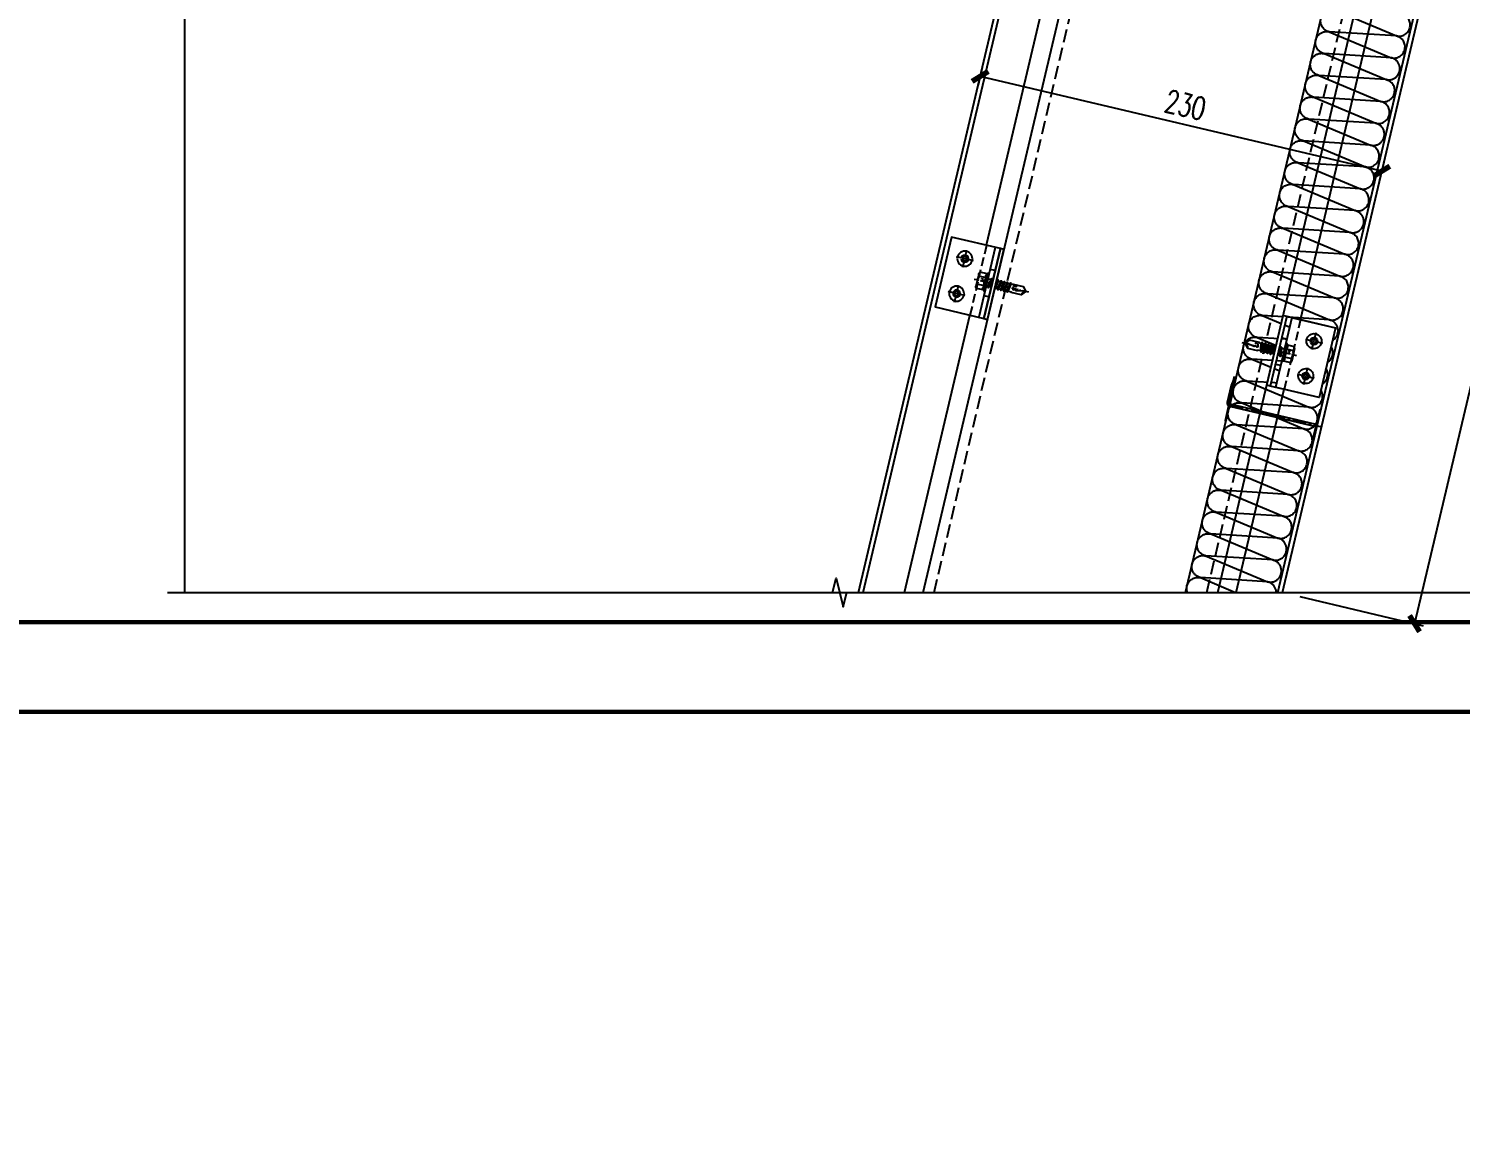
# Model space of a CAD drawing. Extents: x -160106 to 966792, y -663931 to 1550022.
# Drawn here: x -38358 to -37559, y -87061 to -86445 of the extents above; entities that cross this region are included whole.
import ezdxf
from ezdxf.enums import TextEntityAlignment as Align
from ezdxf.xclip import XClip

# ---------------------------------------------------------------- set-up
doc = ezdxf.new("R2010")
doc.units = 0
for name, pattern in [('CENTER', [2, 1.25, -0.25, 0.25, -0.25]), ('ZN-CENTER', [2, 1.25, -0.25, 0.25, -0.25]), ('ZN-DASH', [0.35, 0.25, -0.1])]:
    doc.linetypes.add(name, pattern=pattern)
for name, color, linetype in [('!ZN1-填充-8', 8, 'Continuous'), ('!ZN3-铝板幕墙-3', 3, 'Continuous'), ('!ZN4-辅助材料-1', 1, 'Continuous'), ('!ZN4-配件-11', 11, 'Continuous'), ('!ZN5-钢材投影-40', 40, 'Continuous'), ('!ZN5-铝材投影-112', 112, 'Continuous'), ('!ZN6-虚线-8', 8, 'ZN-DASH'), ('0-cxFrame', 155, 'Continuous'), ('3符号', 173, 'Continuous'), ('DIM', 173, 'Continuous'), ('Fill', 8, 'Continuous')]:
    doc.layers.add(name, color=color, linetype=linetype)
doc.layers.add('0-cxText', color=131, linetype='Continuous', lineweight=25)
doc.styles.add('cx_tuming', font='simhei.ttf')
doc.styles.add('cx_tuqian1', font='')
doc.styles.add('DHTEXT-1', font='ROMANS.shx', dxfattribs={"width": 0.7, "bigfont": 'CHINESE.shx'})
doc.styles.add('黑体', font='simhei.ttf', dxfattribs={"height": 12})
doc.styles.get('cx_tuqian1').set_extended_font_data('SimSun')
doc.dimstyles.new('ZN5', dxfattribs={"dimscale": 5, "dimtxt": 2.5, "dimasz": 1.5, "dimexe": 1, "dimexo": 2, "dimgap": 0.9, "dimtad": 1, "dimdec": 0, "dimdsep": 46, "dimtxsty": 'DHTEXT-1', "dimblk": 'ARCHTICK', "dimcen": 2.5, "dimclrd": 173, "dimclre": 173, "dimclrt": 7, "dimazin": 2, "dimtfac": 1, "dimtdec": 0, "dimtix": 1, "dimtmove": 2, "dimatfit": 3, "dimfxl": 0, "dimtolj": 1, "dimtzin": 0, "dimarcsym": 0})

# ---------------------------------------------------------------- blocks, each defined once
blk = doc.blocks.new('*U2279')
at = {"linetype": 'ByBlock', "ltscale": 15}
for points in [[(-0.5, 50.6), (-9, 50.6), (-9, 50), (-0.6, 50)], [(0.6, 50), (9, 50), (9, 50.6), (1.2, 50.6)]]:
    blk.add_lwpolyline(points, dxfattribs=at)
blk.add_lwpolyline([(0.6, 0.6), (0.6, 50, -0.414214), (1.2, 50.6), (10.94, 50.6), (14.34, 51.2), (10.94, 51.8), (1.2, 51.8, 0.414214), (-0.6, 50), (-0.6, 0.6)], format="xyb", dxfattribs=at)
at = {"color": 0, "linetype": 'ZN-CENTER', "ltscale": 6}
blk.add_lwpolyline([(16.11, 51.2), (1.2, 51.2, 0.414214), (0, 50), (0, -1.81)], format="xyb", dxfattribs=at)
at = {"linetype": 'ByBlock', "ltscale": 15}
blk.add_lwpolyline([(-9, 0.6), (-9, 0), (9, 0), (9, 0.6)], close=True, dxfattribs=at)
blk = doc.blocks.new('*U1991')
at = {"color": 0, "linetype": 'ZN-CENTER', "ltscale": 3}
blk.add_line((24, 0), (-7.28, 0), dxfattribs=at)
at = {"ltscale": 10}
for p, q in [((-5.45, -3.46), (-5.45, 3.46)), ((-1.02, 4.62), (-4.95, 4.62)), ((-1.02, 2.31), (-4.95, 2.31)), ((-0.55, -5.12), (-0.55, 5.12)), ((-0.17, 5.48), (0, 4.84)), ((0, -4.84), (0, 4.84)), ((0, 2.08), (14.29, 2.08)), ((1.42, 2.73), (2.2, -2.73)), ((3.22, 2.73), (4, -2.73)), ((5.02, 2.73), (5.8, -2.73)), ((6.82, 2.73), (7.6, -2.73)), ((8.62, 2.73), (9.4, -2.73)), ((10.42, 2.73), (11.2, -2.73)), ((12.22, 2.73), (13, -2.73)), ((-1.02, -2.31), (-4.95, -2.31)), ((-1.02, -4.62), (-4.95, -4.62)), ((-0.17, -5.48), (0, -4.84)), ((14.29, -2.09), (0, -2.09))]:
    blk.add_line(p, q, dxfattribs=at)
for points in [[(1.83, -2.09), (1.05, 2.08), (1.42, 2.73), (1.79, 2.08), (2.57, -2.09), (2.2, -2.73)], [(3.63, -2.09), (2.85, 2.08), (3.22, 2.73), (3.59, 2.08), (4.37, -2.09), (4, -2.73)], [(5.43, -2.09), (4.65, 2.08), (5.02, 2.73), (5.39, 2.08), (6.17, -2.09), (5.8, -2.73)], [(7.23, -2.09), (6.45, 2.08), (6.82, 2.73), (7.19, 2.08), (7.97, -2.09), (7.6, -2.73)], [(9.03, -2.09), (8.25, 2.08), (8.62, 2.73), (8.99, 2.08), (9.77, -2.09), (9.4, -2.73)], [(10.83, -2.09), (10.05, 2.08), (10.42, 2.73), (10.79, 2.08), (11.57, -2.09), (11.2, -2.73)], [(12.63, -2.09), (11.85, 2.08), (12.22, 2.73), (12.59, 2.08), (13.37, -2.09), (13, -2.73)]]:
    blk.add_lwpolyline(points, close=True, dxfattribs=at)
for points in [[(14.29, -2.09, -0.414214), (14.45, -2.24), (14.45, -2.32), (20.18, -2.32), (22, -0.26), (22, 0.26), (20.18, 2.32), (14.45, 2.32), (14.45, 2.24, -0.414214), (14.29, 2.08)], [(16.51, -2.32), (16.36, -1.2), (15.83, -1.52, -0.530462), (15.03, -1.17), (14.81, 0.1, -0.651316), (15.47, 0.54), (16, 0.21), (16.77, 0.66), (22, -0.26, -0.201226), (20.18, 2.32)]]:
    blk.add_lwpolyline(points, format="xyb", dxfattribs=at)
for centre, radius, start, end in [((-3.87, 3.46), 1.58, 133.17355, 226.82645), ((0.13, 0), 5.58, 155.5673, 204.4327), ((0.07, 3.46), 1.58, 133.17355, 226.82645), ((4.07, 0), 5.58, 155.5673, 204.4327), ((7.48, -2.87), 11.32, 132.49215, 138.60636), ((-3.87, -3.46), 1.58, 133.17355, 226.82645), ((0.07, -3.46), 1.58, 133.17355, 226.82645), ((7.48, 2.87), 11.32, 221.39356, 227.50785)]:
    blk.add_arc(centre, radius, start, end, dxfattribs=at)
at = {"layer": 'Defpoints', "color": 0, "ltscale": 10, "style": 'DHTEXT-1', "width": 0.7}
blk.add_text('5.5', height=1, rotation=90, dxfattribs=at).set_placement((-2.46, -0.93), align=Align.CENTER)
blk = doc.blocks.new('*U2070')
at = {"color": 0, "linetype": 'CENTER', "ltscale": 3}
for p, q in [((4.88, 0), (-4.88, 0)), ((0, 4.88), (0, -4.88))]:
    blk.add_line(p, q, dxfattribs=at)
at = {"linetype": 'ByBlock', "ltscale": 10}
for radius in [4.2, 2, 1.23]:
    blk.add_circle((0, 0), radius, dxfattribs=at)
blk = doc.blocks.new('*U2372')
at = {"ltscale": 0.125}
blk.add_wipeout([(-20, -30), (20, -30), (20, -5), (-20, -5)], dxfattribs=at).dxf.layer = '!ZN6-虚线-8'
at = {"layer": '!ZN1-填充-8'}
h = blk.add_hatch(dxfattribs=at)
h.set_pattern_fill('NET3', color=256, scale=0.75, angle=180, style=0)
h.set_pattern_definition([(180, (-1731.706, 294.7402), (-3e-16, -2.38125), []), (240, (-1731.706, 294.7402), (2.062223, -1.190625), []), (300, (-1731.706, 294.7402), (2.062223, 1.190625), [])])
h.paths.add_polyline_path([(20, 0), (-20, 0), (-20, -2), (20, -2)])
at = {"layer": '!ZN5-铝材投影-112'}
blk.add_lwpolyline([(20, -2), (-20, -2), (-20, -30), (20, -30)], close=True, dxfattribs=at)
at = {"layer": '!ZN6-虚线-8', "linetype": 'ZN-DASH', "ltscale": 10}
for p, q in [((-7.5, -5), (-7.5, -2)), ((7.5, -5), (7.5, -2))]:
    blk.add_line(p, q, dxfattribs=at)
at = {"layer": '!ZN6-虚线-8', "color": 8, "linetype": 'ZN-DASH', "ltscale": 20}
blk.add_line((-20, -10), (20, -10), dxfattribs=at)
at = {"layer": '!ZN4-配件-11', "color": 1, "xscale": -1, "rotation": 270}
for name, p in [('*U1991', (0, -5)), ('*U2070', (-10, -20)), ('*U2070', (10, -20))]:
    blk.add_blockref(name, p, dxfattribs=at)
at = {"ltscale": 0.25}
blk.add_wipeout([(20, 0), (20, -2), (-20, -2), (-20, 0)], dxfattribs=at).dxf.layer = '!ZN4-辅助材料-1'
at = {"layer": '!ZN4-辅助材料-1'}
blk.add_lwpolyline([(20, 0), (-20, 0), (-20, -2), (20, -2)], close=True, dxfattribs=at)
at = {"layer": '!ZN5-铝材投影-112', "ltscale": 0.25}
blk.add_line((-20, -5), (20, -5), dxfattribs=at)
blk = doc.blocks.new('20250911162422')
at = {"layer": '!ZN3-铝板幕墙-3'}
for p, q in [((-2157.99, 6025), (771.72, 18439)), ((-2133.2, 6021.19), (797.4, 18439)), ((-2135.7, 6021.48), (794.25, 18436.5)), ((-1636.95, 9125.31), (-184, 15281.87)), ((-1633.94, 9127.17), (-182.14, 15278.87)), ((-1612.61, 9119.57), (-159.66, 15276.13))]:
    blk.add_line(p, q, dxfattribs=at)
at = {"layer": '!ZN5-钢材投影-40'}
for p, q in [((-2083.45, 6384.38), (766.79, 18461.68)), ((-2239.17, 6421.13), (564.09, 18299.36))]:
    blk.add_line(p, q, dxfattribs=at)
at = {"layer": '!ZN5-钢材投影-40', "ltscale": 100}
blk.add_line((-2239.17, 6421.13), (600.51, 18453.68), dxfattribs=at)
at = {"layer": '!ZN6-虚线-8', "ltscale": 30}
for p, q in [((-2089.29, 6385.76), (760.56, 18461.38)), ((-2233.33, 6419.76), (606.75, 18453.98))]:
    blk.add_line(p, q, dxfattribs=at)
at = {"layer": 'Fill'}
blk.add_lwpolyline([(-781.71, 11976.39), (-19.12, 15207.73)], dxfattribs=at)
blk.add_lwpolyline([(-215.88, 14347.16, -1), (-213.01, 14359.33), (-178.42, 14344.83, 1), (-175.55, 14357), (-213.01, 14359.33, -1), (-210.14, 14371.49), (-175.55, 14357, 1), (-172.68, 14369.16), (-210.14, 14371.49, -1), (-207.26, 14383.66), (-172.68, 14369.16, 1), (-169.81, 14381.33), (-207.26, 14383.66, -1), (-204.39, 14395.83), (-169.81, 14381.33, 1), (-166.94, 14393.5), (-204.39, 14395.83, -1), (-201.52, 14407.99), (-166.94, 14393.5, 1), (-164.07, 14405.66), (-201.52, 14407.99, -1), (-198.65, 14420.16), (-164.07, 14405.66, 1), (-161.19, 14417.83), (-198.65, 14420.16, -1), (-195.78, 14432.32), (-161.19, 14417.83, 1), (-158.32, 14429.99), (-195.78, 14432.32, -1), (-192.91, 14444.49), (-158.32, 14429.99, 1), (-155.45, 14442.16), (-192.91, 14444.49, -1), (-190.04, 14456.65), (-155.45, 14442.16, 1), (-152.58, 14454.32), (-190.04, 14456.65, -1), (-187.17, 14468.82), (-152.58, 14454.32, 1), (-149.71, 14466.49), (-187.17, 14468.82, -1), (-184.3, 14480.99), (-149.71, 14466.49, 1), (-146.84, 14478.66), (-184.3, 14480.99, -1), (-181.42, 14493.15), (-146.84, 14478.66, 1), (-143.97, 14490.82), (-181.42, 14493.15, -1), (-178.55, 14505.32), (-143.97, 14490.82, 1), (-141.1, 14502.99), (-178.55, 14505.32, -1), (-175.68, 14517.48), (-141.1, 14502.99, 1), (-138.23, 14515.15), (-175.68, 14517.48, -1), (-172.81, 14529.65), (-138.23, 14515.15, 1), (-135.35, 14527.32), (-172.81, 14529.65, -1), (-169.94, 14541.82), (-135.35, 14527.32, 1), (-132.48, 14539.49), (-169.94, 14541.82, -1), (-167.07, 14553.98), (-132.48, 14539.49, 1), (-129.61, 14551.65), (-167.07, 14553.98, -1), (-164.2, 14566.15), (-129.61, 14551.65, 1), (-126.74, 14563.82), (-164.2, 14566.15, -1), (-161.33, 14578.31), (-126.74, 14563.82, 1), (-123.87, 14575.98), (-161.33, 14578.31, -1), (-158.45, 14590.48), (-123.87, 14575.98, 1), (-121, 14588.15), (-158.45, 14590.48, -1), (-155.58, 14602.64), (-121, 14588.15, 1), (-118.13, 14600.31), (-155.58, 14602.64, -1), (-152.71, 14614.81), (-118.13, 14600.31, 1), (-115.26, 14612.48), (-152.71, 14614.81, -1), (-149.84, 14626.98), (-115.26, 14612.48, 1), (-112.39, 14624.65), (-149.84, 14626.98, -1), (-146.97, 14639.14), (-112.39, 14624.65, 1), (-109.51, 14636.81), (-146.97, 14639.14, -1), (-144.1, 14651.31), (-109.51, 14636.81, 1), (-106.64, 14648.98), (-144.1, 14651.31, -1), (-141.23, 14663.47), (-106.64, 14648.98, 1), (-103.77, 14661.14), (-141.23, 14663.47, -1), (-138.36, 14675.64), (-103.77, 14661.14, 1), (-100.9, 14673.31), (-138.36, 14675.64, -1), (-135.49, 14687.81), (-100.9, 14673.31, 1), (-98.03, 14685.47), (-135.49, 14687.81, -1), (-132.61, 14699.97), (-98.03, 14685.47, 1), (-95.16, 14697.64), (-132.61, 14699.97, -1), (-129.74, 14712.14), (-95.16, 14697.64, 1), (-92.29, 14709.81), (-129.74, 14712.14, -1), (-126.87, 14724.3), (-92.29, 14709.81, 1), (-89.42, 14721.97), (-126.87, 14724.3, -1), (-124, 14736.47), (-89.42, 14721.97, 1), (-86.55, 14734.14), (-124, 14736.47, -1), (-121.13, 14748.63), (-86.55, 14734.14, 1), (-83.67, 14746.3), (-121.13, 14748.63, -1), (-118.26, 14760.8), (-83.67, 14746.3, 1), (-80.8, 14758.47), (-118.26, 14760.8, -1), (-115.39, 14772.97), (-80.8, 14758.47, 1), (-77.93, 14770.64), (-115.39, 14772.97, -1), (-112.52, 14785.13), (-77.93, 14770.64, 1), (-75.06, 14782.8), (-112.52, 14785.13, -1), (-109.65, 14797.3), (-75.06, 14782.8, 1), (-72.19, 14794.97), (-109.65, 14797.3, -1), (-106.77, 14809.46), (-72.19, 14794.97, 1), (-69.32, 14807.13), (-106.77, 14809.46, -1), (-103.9, 14821.63), (-69.32, 14807.13, 1), (-66.45, 14819.3), (-103.9, 14821.63, -1), (-101.03, 14833.79), (-66.45, 14819.3, 1), (-63.58, 14831.46), (-101.03, 14833.79, -1), (-98.16, 14845.96), (-63.58, 14831.46, 1), (-60.71, 14843.63), (-98.16, 14845.96, -1), (-95.29, 14858.13), (-60.71, 14843.63, 1), (-57.83, 14855.8), (-95.29, 14858.13, -1), (-92.42, 14870.29), (-57.83, 14855.8, 1), (-54.96, 14867.96), (-92.42, 14870.29, -1), (-89.55, 14882.46), (-54.96, 14867.96, 1), (-52.09, 14880.13), (-89.55, 14882.46, -1), (-86.68, 14894.62), (-52.09, 14880.13, 1), (-49.22, 14892.29), (-86.68, 14894.62, -1), (-83.81, 14906.79), (-49.22, 14892.29, 1), (-46.35, 14904.46), (-83.81, 14906.79, -1), (-80.93, 14918.96), (-46.35, 14904.46, 1), (-43.48, 14916.62), (-80.93, 14918.96, -1), (-78.06, 14931.12), (-43.48, 14916.62, 1), (-40.61, 14928.79), (-78.06, 14931.12, -1), (-75.19, 14943.29), (-40.61, 14928.79, 1), (-37.74, 14940.96), (-75.19, 14943.29, -1), (-72.32, 14955.45), (-37.74, 14940.96, 1), (-34.87, 14953.12), (-72.32, 14955.45, -1), (-69.45, 14967.62), (-34.87, 14953.12, 1), (-31.99, 14965.29), (-69.45, 14967.62, -1), (-66.58, 14979.78), (-31.99, 14965.29, 1), (-29.12, 14977.45)], format="xyb", dxfattribs=at)
at = {"layer": '!ZN4-配件-11', "color": 1, "rotation": 76.72116374612558}
blk.add_blockref('*U2279', (-76.23, 14748.05), dxfattribs=at)
at = {"rotation": 256.7211637461211}
blk.add_blockref('*U2372', (-255.42, 14826.86), dxfattribs=at)
at = {"xscale": -1, "rotation": 76.72116374612558}
blk.add_blockref('*U2372', (-99.7, 14790.11), dxfattribs=at)
blk = doc.blocks.new('TK22.A2 L(Dragon)')
at = {"layer": '0-cxFrame', "color": 7, "const_width": 0.5}
blk.add_lwpolyline([(0, 0), (-594, 0), (-594, 420), (0, 420)], close=True, dxfattribs=at)
at = {"layer": '0-cxFrame', "const_width": 0.5}
blk.add_lwpolyline([(-80, 10), (-574, 10), (-574, 410), (-80, 410)], close=True, dxfattribs=at)
at = {"style": '黑体', "flags": 4}
blk.add_attdef('图幅', text='', height=3.3, dxfattribs=at).set_placement((-40, 3), align=Align.RIGHT)
at = {"layer": '0-cxText', "flags": 4}
for tag, height, style, p in [('建设单位', 3.5, 'cx_tuming', (-45, 240)), ('项目名称', 3.5, 'cx_tuming', (-45, 210)), ('子项名称', 3.5, 'cx_tuming', (-45, 180)), ('工程编号', 3.3, 'cx_tuqian1', (-35, 165)), ('图名1', 3.5, 'cx_tuming', (-45, 87)), ('图名2', 3.5, 'cx_tuming', (-45, 79)), ('图名3', 3.5, 'cx_tuming', (-45, 71)), ('出图日期', 3.3, 'cx_tuqian1', (-39, 60)), ('专业', 3.3, 'cx_tuqian1', (-55, 52)), ('图号', 3.3, 'cx_tuqian1', (-55, 44)), ('版次', 3.3, 'cx_tuqian1', (-20, 44))]:
    blk.add_attdef(tag, text='', height=height, dxfattribs=dict(at, style=style)).set_placement(p, align=Align.MIDDLE)
at = {"layer": 'Defpoints', "color": 6, "flags": 4}
for tag, height, style, p in [('tufu', 3.3, '黑体', (-12, 12)), ('dwfname', 4, 'cx_tuqian1', (-80, 3))]:
    blk.add_attdef(tag, text='', height=height, dxfattribs=dict(at, style=style)).set_placement(p, align=Align.RIGHT)
blk = doc.blocks.new('_ArchTick')
at = {"color": 0, "linetype": 'ByBlock', "const_width": 0.4}
blk.add_lwpolyline([(-0.5, -0.5), (0.5, 0.5)], dxfattribs=at)
blk = doc.blocks.new('*D2991')
at = {"layer": 'Defpoints', "color": 0, "ltscale": 50, "transparency": 16777216}
for p in [(-37525.28, -86193.89), (-37658.56, -86758.64), (-37584.86, -86776.03)]:
    blk.add_point(p, dxfattribs=at)
at = {"layer": 'DIM', "color": 173, "linetype": 'ByBlock', "lineweight": -2, "ltscale": 50, "transparency": 16777216}
for p, q in [((-37515.55, -86196.19), (-37446.72, -86212.44)), ((-37451.59, -86211.29), (-37584.86, -86776.03)), ((-37648.83, -86760.93), (-37580, -86777.18))]:
    blk.add_line(p, q, dxfattribs=at)
at = {"layer": 'DIM', "color": 173, "lineweight": -2, "ltscale": 50, "transparency": 16777216, "xscale": 7.5, "yscale": 7.5, "zscale": 7.5}
for p, rotation in [((-37451.59, -86211.29), 76.72116374613447), ((-37584.86, -86776.03), 256.7211637461344)]:
    blk.add_blockref('_ArchTick', p, dxfattribs=dict(at, rotation=rotation))
at = {"layer": 'DIM', "color": 7, "ltscale": 50, "transparency": 16777216, "insert": (-37528.69, -86491.19), "char_height": 12.5, "attachment_point": 5, "rotation": 76.72116, "style": 'DHTEXT-1'}
blk.add_mtext('\\A1;DIM', dxfattribs=at)
blk = doc.blocks.new('*D2992')
at = {"layer": 'Defpoints', "color": 0, "ltscale": 50, "transparency": 16777216}
for p in [(-37823.57, -86456.49), (-37827.03, -86471.13), (-37599.72, -86509.32)]:
    blk.add_point(p, dxfattribs=at)
at = {"layer": 'DIM', "color": 173, "linetype": 'ByBlock', "lineweight": -2, "ltscale": 50, "transparency": 16777216}
for p, q in [((-37825.87, -86466.22), (-37828.18, -86476)), ((-37603.18, -86523.96), (-37827.03, -86471.13)), ((-37602.02, -86519.05), (-37604.33, -86528.83))]:
    blk.add_line(p, q, dxfattribs=at)
at = {"layer": 'DIM', "color": 173, "lineweight": -2, "ltscale": 50, "transparency": 16777216, "xscale": 7.5, "yscale": 7.5, "zscale": 7.5}
for p, rotation in [((-37827.03, -86471.13), 166.7211637461233), ((-37603.18, -86523.96), 346.7211637461233)]:
    blk.add_blockref('_ArchTick', p, dxfattribs=dict(at, rotation=rotation))
at = {"layer": 'DIM', "color": 7, "ltscale": 50, "transparency": 16777216, "insert": (-37712.63, -86487.08), "char_height": 12.5, "attachment_point": 5, "rotation": 346.72116, "style": 'DHTEXT-1'}
blk.add_mtext('\\A1;230', dxfattribs=at)

msp = doc.modelspace()

# ---------------------------------------------------------------- block references
at = {"ltscale": 100}
ref = msp.add_blockref('20250911162422', (-37563, -101413.89), dxfattribs=at)
XClip(ref).set_block_clipping_path([(-707.5583296459, 14655.2594950696), (387.8619593782, 16488.0939963564)])

# ---------------------------------------------------------------- next in the draw order: linework, layer by layer
at = {"layer": '3符号'}
for points in [[(-38270.56, -84925.8), (-38270.56, -85766.07), (-38262.56, -85768.07), (-38278.56, -85772.07), (-38270.56, -85774.07), (-38270.56, -86758.64)], [(-38280.16, -86758.64), (-37909.4, -86758.64), (-37907.4, -86750.64), (-37903.4, -86766.64), (-37901.4, -86758.64), (-37530.65, -86758.64)]]:
    msp.add_lwpolyline(points, dxfattribs=at)

# ---------------------------------------------------------------- next in the draw order: block references
at = {"layer": '0-cxFrame', "xscale": 5, "yscale": 5, "zscale": 5}
msp.add_blockref('TK22.A2 L(Dragon)', (-35956.09, -86825.19), dxfattribs=at)

# ---------------------------------------------------------------- next in the draw order: dimensions: what is measured, and where the dimension line sits
at = {"layer": 'DIM', "ltscale": 50}
dim = msp.add_aligned_dim(p1=(-37525.28, -86193.89), p2=(-37658.56, -86758.64), distance=75.72, text='DIM', dimstyle='ZN5', dxfattribs=at)
dim.commit()
dim.dimension.update_dxf_attribs({"geometry": '*D2991', "text_midpoint": (-37528.69, -86491.19)})
dim = msp.add_aligned_dim(p1=(-37599.72, -86509.32), p2=(-37823.57, -86456.49), distance=15.04, dimstyle='ZN5', dxfattribs=at)
dim.commit()
dim.dimension.update_dxf_attribs({"geometry": '*D2992', "text_midpoint": (-37712.63, -86487.08)})

doc.saveas('drawing.dxf')
